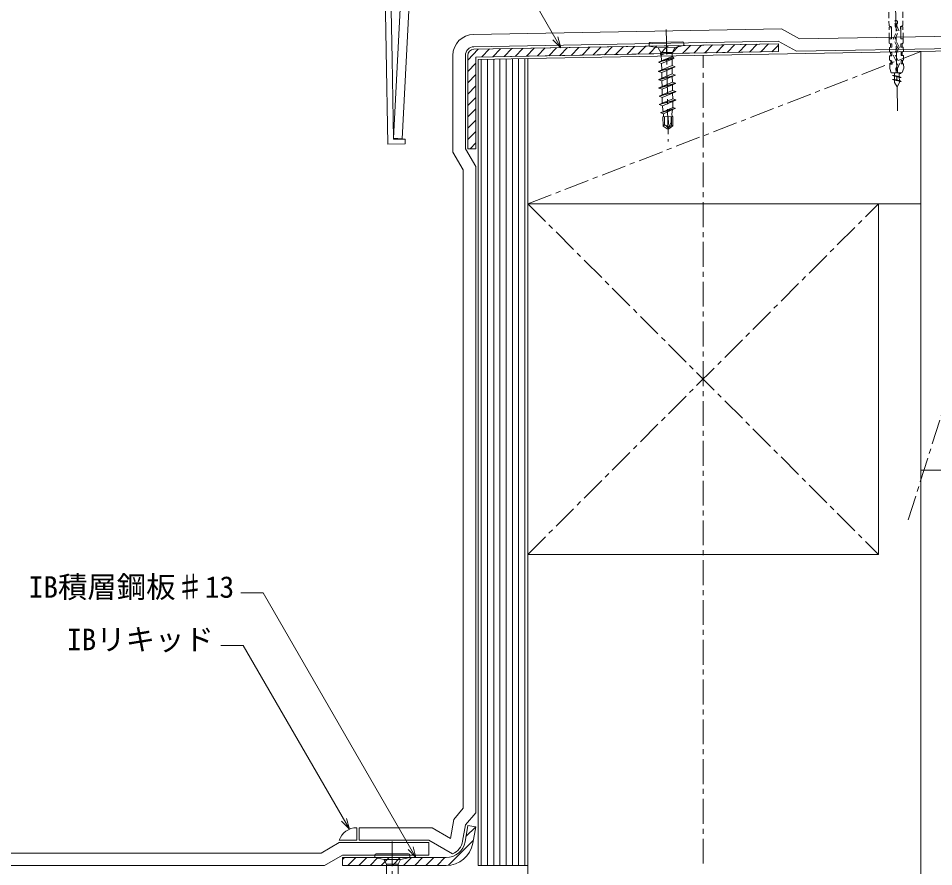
# Model space of a CAD drawing. Units: millimetres, scale not verified. Extents: x -630 to 630, y -446 to 446.
# Drawn here: x -163.5 to 204.8, y -193.6 to 147.6 of the extents above; entities that cross this region are included whole.
import ezdxf
from ezdxf.enums import TextEntityAlignment as Align

# ---------------------------------------------------------------- set-up
doc = ezdxf.new("R2010")
doc.units = ezdxf.units.MM
doc.header["$LTSCALE"] = 2
doc.linetypes.add('CHAIN1', pattern=[8, 5, -1, 1, -1])
doc.linetypes.add('DASHED1', pattern=[1.8, 1.2, -0.6])
for name, color, linetype, lineweight in [('0-2_文字', 5, 'Continuous', 9), ('0-6_躯体', 7, 'Continuous', 9), ('0-7_中心線', 7, 'CHAIN1', 9), ('0-8_IBｼｰﾄ', 7, 'Continuous', 9), ('0-9_野地板', 2, 'Continuous', 9), ('0-A_IBリキッド', 7, 'Continuous', 9), ('0-B_部材(積層鋼板)', 4, 'Continuous', 9), ('0-C_部材(ﾋﾞｽ類)', 7, 'Continuous', 9), ('0-D_寸法線', 7, 'Continuous', 9), ('1-1_実線', 7, 'Continuous', 9)]:
    doc.layers.add(name, color=color, linetype=linetype, lineweight=lineweight)
doc.styles.add('ＭＳ ゴシック', font='')
doc.styles.get('ＭＳ ゴシック').set_extended_font_data('MS Gothic')

msp = doc.modelspace()

# ---------------------------------------------------------------- linework, layer by layer
at = {"layer": '0-6_躯体'}
for p, q in [((41.524, 131.388), (358.024, 137.078)), ((199.524, 134.229), (199.524, -214.093)), ((41.524, 131.388), (21.524, 131.029)), ((21.524, 131.029), (21.524, -193.093)), ((41.524, 131.388), (41.524, -214.093)), ((41.524, 73.004), (199.524, 73.004)), ((199.524, -34.09), (264.524, -34.09)), ((21.524, -193.093), (41.524, -193.093))]:
    msp.add_line(p, q, dxfattribs=at)
msp.add_lwpolyline([(182.524, 73.004), (182.524, -67.996), (41.524, -67.996)], dxfattribs=at)
at = {"layer": '0-7_中心線'}
for p, q in [((190.199, 110.435), (189.131, 169.822)), ((97.171, 143.057), (97.98, 98.064)), ((41.524, 73.004), (199.524, 134.229)), ((112.024, -192.344), (112.024, 132.656)), ((194.524, -54.093), (254.524, 135.218)), ((41.524, 73.004), (182.524, -67.996)), ((41.524, -67.996), (182.524, 73.004)), ((-13.016, -183.427), (-13.016, -253.427))]:
    msp.add_line(p, q, dxfattribs=at)
at = {"layer": '0-8_IBｼｰﾄ'}
for p, q in [((143.513, 143.39), (19.705, 141.164)), ((143.513, 143.39), (150.803, 139.354)), ((150.803, 139.354), (279.953, 141.676)), ((142.263, 138.367), (19.795, 136.165)), ((142.263, 138.367), (149.554, 134.33)), ((149.554, 134.33), (281.383, 136.701)), ((15.524, 86.621), (15.524, -170.103)), ((20.524, 87.96), (20.524, -171.922)), ((11.73, -174.625), (15.524, -170.103)), ((10.392, -182.209), (11.73, -174.625)), ((2.975, -177.927), (-26.356, -177.927)), ((-26.356, -182.927), (-26.356, -177.927)), ((10.392, -182.209), (2.975, -177.927)), ((-34.356, -183.927), (-41.573, -188.093)), ((1.635, -182.927), (-26.356, -182.927)), ((11.17, -188.431), (1.635, -182.927)), ((-41.573, -188.093), (-378.476, -188.093)), ((-33.016, -188.927), (-40.233, -193.093)), ((-33.016, -188.927), (1.635, -188.927)), ((-40.233, -193.093), (-378.476, -193.093))]:
    msp.add_line(p, q, dxfattribs=at)
for points in [[(11.358, 132.665), (11.358, 93.838), (15.524, 86.621)], [(16.358, 132.665), (16.358, 95.177), (20.524, 87.96)], [(15.266, -183.362), (16.421, -176.813), (20.524, -171.922)], [(1.635, -188.927), (1.635, -183.927), (-34.356, -183.927)]]:
    msp.add_lwpolyline(points, dxfattribs=at)
for centre, radius, start, end in [((19.858, 132.665), 8.5, 91.03, 180), ((19.858, 132.665), 3.5, 91.03, 180), ((8.635, -182.193), 6.733, 292.11188, 350)]:
    msp.add_arc(centre, radius, start, end, dxfattribs=at)
at = {"layer": '0-9_野地板'}
for p, q in [((22.774, 131.051), (22.774, -193.093)), ((25.274, 131.096), (25.274, -193.093)), ((27.774, 131.141), (27.774, -193.093)), ((30.274, 131.186), (30.274, -193.093)), ((32.774, 131.231), (32.774, -193.093)), ((35.274, 131.276), (35.274, -193.093)), ((37.774, 131.321), (37.774, -193.093)), ((40.274, 131.366), (40.274, -193.093))]:
    msp.add_line(p, q, dxfattribs=at)
at = {"layer": '0-A_IBリキッド'}
for q in [(-27.356, -177.927), (-34.356, -182.927)]:
    msp.add_line((-27.356, -182.927), q, dxfattribs=at)
msp.add_arc((-27.356, -185.327), 7.4, 90, 161.07536, dxfattribs=at)
at = {"layer": '0-B_部材(積層鋼板)'}
for p, q in [((76.822, 133.023), (79.931, 136.246)), ((81.311, 133.104), (84.42, 136.327)), ((85.8, 133.184), (88.91, 136.407)), ((90.29, 133.265), (93.399, 136.488)), ((99.269, 133.426), (102.378, 136.649)), ((103.758, 133.507), (106.867, 136.73)), ((108.247, 133.588), (111.357, 136.811)), ((112.737, 133.669), (115.846, 136.892)), ((117.226, 133.749), (120.335, 136.972)), ((121.716, 133.83), (124.825, 137.053)), ((126.205, 133.911), (129.314, 137.134)), ((130.694, 133.991), (133.804, 137.214)), ((135.184, 134.072), (138.293, 137.295)), ((139.673, 134.153), (142.29, 136.865)), ((17.358, 130.831), (21.569, 135.197)), ((22.949, 132.054), (26.058, 135.277)), ((27.438, 132.135), (30.547, 135.358)), ((31.928, 132.216), (35.037, 135.439)), ((36.417, 132.296), (39.526, 135.519)), ((40.906, 132.377), (44.016, 135.6)), ((45.396, 132.458), (48.505, 135.681)), ((49.885, 132.539), (52.994, 135.762)), ((54.375, 132.619), (57.484, 135.842)), ((58.864, 132.7), (61.973, 135.923)), ((63.353, 132.781), (66.463, 136.004)), ((67.843, 132.861), (70.952, 136.084)), ((72.332, 132.942), (75.441, 136.165)), ((17.358, 126.258), (20.524, 129.541)), ((17.358, 121.685), (20.524, 124.968)), ((17.358, 117.112), (20.524, 120.395)), ((17.358, 112.539), (20.524, 115.822)), ((17.358, 107.966), (20.524, 111.249)), ((17.358, 103.393), (20.524, 106.676)), ((17.358, 98.82), (20.524, 102.103)), ((18.255, 95.177), (20.524, 97.53)), ((16.614, -181.477), (20.518, -177.573)), ((9.57, -193.011), (19.556, -183.025)), ((-33.016, -190.696), (-32.247, -189.927)), ((-30.923, -193.093), (-27.756, -189.927)), ((-26.433, -193.093), (-23.266, -189.927)), ((-21.943, -193.093), (-18.776, -189.927)), ((-17.453, -193.093), (-14.286, -189.927)), ((-12.963, -193.093), (-9.796, -189.927)), ((-8.472, -193.093), (-5.306, -189.927)), ((-3.982, -193.093), (-0.816, -189.927)), ((0.508, -193.093), (3.674, -189.927)), ((4.998, -193.093), (8.165, -189.927)), ((8.635, -193.093), (-13.016, -193.093))]:
    msp.add_line(p, q, dxfattribs=at)
at = {"layer": '0-B_部材(積層鋼板)', "color": 7}
msp.add_line((20.524, 95.177), (20.524, 131.962), dxfattribs=at)
for points in [[(20.573, 132.012), (142.338, 134.201), (142.281, 137.367), (19.813, 135.165)], [(17.358, 132.665), (17.358, 95.177), (20.524, 95.177)], [(16.251, -183.536), (17.406, -176.986), (20.524, -177.536), (19.369, -184.086)], [(8.635, -193.093), (-33.016, -193.093), (-33.016, -189.927), (8.635, -189.927)]]:
    msp.add_lwpolyline(points, dxfattribs=at)
at = {"layer": '0-B_部材(積層鋼板)'}
for points in [[(20.573, 132.012), (97.345, 133.392), (97.288, 136.558), (19.813, 135.165)], [(94.779, 133.346), (97.299, 135.958), (97.888, 136.569)], [(17.358, 132.665), (17.358, 95.177), (20.524, 95.177), (20.524, 131.962)], [(16.251, -183.536), (17.406, -176.986), (20.524, -177.536), (19.369, -184.086)], [(-13.016, -193.093), (-13.016, -189.927), (8.635, -189.927)]]:
    msp.add_lwpolyline(points, dxfattribs=at)
for points in [[(142.338, 134.201), (142.281, 137.367), (97.288, 136.558), (97.345, 133.392)], [(-33.016, -193.093), (-33.016, -189.927), (-13.016, -189.927), (-13.016, -193.093)]]:
    msp.add_lwpolyline(points, close=True, dxfattribs=at)
for centre, radius, start, end in [((19.858, 132.665), 2.5, 91.03, 180), ((20.574, 131.962), 0.05, 90, 180), ((8.635, -182.193), 7.733, 270, 350), ((8.635, -182.193), 10.9, 270, 350)]:
    msp.add_arc(centre, radius, start, end, dxfattribs=at)
at = {"layer": '0-B_部材(積層鋼板)', "color": 7}
for centre, radius, start, end in [((19.858, 132.665), 2.5, 91.03, 180), ((20.574, 131.962), 0.05, 91.03, 180), ((8.635, -182.193), 7.733, 270, 350), ((8.635, -182.193), 10.9, 270, 350)]:
    msp.add_arc(centre, radius, start, end, dxfattribs=at)
at = {"layer": '0-C_部材(ﾋﾞｽ類)', "linetype": 'DASHED1'}
for p, q in [((186.621, 153.667), (186.785, 144.568)), ((192.22, 153.767), (192.384, 144.669)), ((187.736, 144.235), (186.785, 144.568)), ((186.879, 139.319), (186.799, 143.763)), ((187.789, 139.335), (187.709, 143.78)), ((187.736, 144.235), (187.824, 139.336)), ((189.885, 145.399), (189.901, 144.52)), ((189.901, 144.52), (190.773, 142.773)), ((192.384, 144.669), (191.445, 144.302)), ((191.445, 144.302), (192.384, 144.669)), ((191.445, 144.302), (191.533, 139.403)), ((191.568, 139.403), (191.489, 143.848)), ((192.478, 139.42), (192.398, 143.864)), ((188.524, 139.348), (190.075, 142.76)), ((189.222, 139.361), (190.773, 142.773)), ((187.824, 139.336), (186.879, 139.319)), ((186.879, 139.319), (186.91, 137.628)), ((187.388, 137.286), (186.91, 137.628)), ((187.861, 137.295), (187.388, 137.286)), ((187.412, 135.945), (187.388, 137.286)), ((187.861, 137.295), (187.885, 135.953)), ((190.197, 135.995), (188.524, 139.348)), ((190.894, 136.007), (189.222, 139.361)), ((191.533, 139.403), (192.478, 139.42)), ((191.57, 137.361), (192.043, 137.37)), ((191.57, 137.361), (191.594, 136.02)), ((192.043, 137.37), (192.509, 137.728)), ((192.067, 136.028), (192.043, 137.37)), ((192.478, 139.42), (192.509, 137.728)), ((187.885, 135.953), (186.94, 135.936)), ((186.94, 135.936), (186.97, 134.245)), ((187.946, 132.57), (187.001, 132.553)), ((187.473, 132.562), (187.449, 133.903)), ((187.922, 133.912), (187.946, 132.57)), ((191.594, 136.02), (192.539, 136.037)), ((191.631, 133.978), (191.655, 132.637)), ((191.655, 132.637), (192.6, 132.654)), ((192.127, 132.646), (192.103, 133.987)), ((192.539, 136.037), (192.57, 134.345)), ((192.6, 132.654), (192.63, 130.963)), ((187.001, 132.553), (187.031, 130.862)), ((188.006, 129.188), (187.062, 129.171)), ((187.062, 129.171), (187.093, 127.421)), ((187.534, 129.179), (187.51, 130.521)), ((187.982, 130.529), (188.006, 129.188)), ((189.575, 127.609), (190.318, 129.23)), ((190.208, 127.477), (191.016, 129.242)), ((191.692, 130.596), (191.716, 129.254)), ((191.716, 129.254), (192.661, 129.271)), ((192.188, 129.263), (192.164, 130.604)), ((192.661, 129.271), (192.692, 127.522)), ((187.719, 125.682), (187.093, 127.421)), ((189.609, 125.716), (187.719, 125.682)), ((189.575, 127.609), (189.609, 125.716)), ((190.208, 127.477), (190.239, 125.727)), ((192.129, 125.761), (190.239, 125.727)), ((192.129, 125.761), (192.692, 127.522))]:
    msp.add_line(p, q, dxfattribs=at)
at = {"layer": '0-C_部材(ﾋﾞｽ類)'}
for p, q in [((90.289, 136.432), (90.271, 137.432)), ((104.287, 136.684), (90.289, 136.432)), ((93.953, 135.698), (90.289, 136.432)), ((103.76, 138.175), (90.762, 137.941)), ((100.652, 135.818), (104.287, 136.684)), ((104.287, 136.684), (104.269, 137.684)), ((100.652, 135.818), (93.953, 135.698)), ((93.953, 135.698), (94.977, 133.816)), ((95.959, 133.334), (94.883, 132.944)), ((94.883, 132.944), (94.986, 133.316)), ((94.883, 132.944), (95.154, 132.851)), ((99.696, 133.901), (94.977, 133.816)), ((94.977, 133.816), (94.986, 133.316)), ((99.705, 133.401), (94.986, 133.316)), ((96.381, 133.341), (95.154, 132.851)), ((95.154, 132.851), (95.28, 130.48)), ((99.562, 133.398), (99.542, 132.205)), ((100.652, 135.818), (99.696, 133.901)), ((99.696, 133.901), (99.705, 133.401)), ((100.149, 131.997), (94.055, 130.009)), ((94.055, 130.009), (95.28, 130.48)), ((94.057, 129.909), (94.055, 130.009)), ((100.296, 131.533), (94.057, 129.909)), ((94.057, 129.909), (95.315, 129.476)), ((99.542, 132.205), (95.28, 130.48)), ((99.526, 131.237), (95.315, 129.476)), ((95.315, 129.476), (95.363, 126.827)), ((99.506, 130.057), (99.526, 131.237)), ((99.506, 130.057), (99.532, 128.572)), ((100.296, 131.533), (99.526, 131.237)), ((100.149, 131.997), (99.542, 132.205)), ((100.296, 131.533), (100.149, 131.997)), ((94.121, 126.349), (95.363, 126.827)), ((94.123, 126.249), (94.121, 126.349)), ((100.792, 128.04), (94.123, 126.249)), ((94.123, 126.249), (95.381, 125.817)), ((99.532, 128.572), (95.363, 126.827)), ((99.55, 127.562), (95.381, 125.817)), ((95.381, 125.817), (95.423, 123.487)), ((99.592, 125.233), (95.423, 123.487)), ((100.79, 128.14), (99.532, 128.572)), ((100.792, 128.04), (99.55, 127.562)), ((99.55, 127.562), (99.592, 125.233)), ((100.85, 124.8), (99.592, 125.233)), ((188.964, 124.606), (188.944, 125.704)), ((189.873, 125.721), (190.908, 125.491)), ((190.348, 125.729), (191.68, 125.434)), ((190.908, 125.491), (190.932, 124.17)), ((191.68, 125.434), (190.912, 125.267)), ((190.992, 125.741), (191.68, 125.434)), ((94.181, 123.01), (95.423, 123.487)), ((94.183, 122.91), (94.181, 123.01)), ((100.852, 124.7), (94.183, 122.91)), ((94.183, 122.91), (95.441, 122.478)), ((99.61, 124.223), (95.441, 122.478)), ((95.441, 122.478), (95.483, 120.148)), ((99.652, 121.893), (95.483, 120.148)), ((100.852, 124.7), (99.61, 124.223)), ((99.61, 124.223), (99.652, 121.893)), ((100.91, 121.461), (99.652, 121.893)), ((188.961, 124.802), (188.194, 124.603)), ((188.194, 124.603), (191.709, 123.825)), ((188.194, 124.603), (188.969, 124.318)), ((188.99, 123.192), (188.223, 122.993)), ((188.223, 122.993), (188.998, 122.708)), ((188.964, 124.607), (190.932, 124.171)), ((188.969, 124.318), (190.937, 123.882)), ((188.993, 122.997), (188.969, 124.318)), ((188.993, 122.997), (190.961, 122.561)), ((188.998, 122.708), (190.966, 122.272)), ((190.026, 120.052), (190.975, 121.767)), ((190.932, 124.171), (191.709, 123.825)), ((190.937, 123.882), (190.961, 122.561)), ((191.709, 123.825), (190.941, 123.657)), ((190.961, 122.561), (191.738, 122.215)), ((190.966, 122.272), (190.975, 121.767)), ((94.241, 119.67), (95.483, 120.148)), ((94.243, 119.571), (94.241, 119.67)), ((100.912, 121.361), (94.243, 119.571)), ((94.243, 119.571), (95.501, 119.138)), ((100.972, 118.021), (94.303, 116.231)), ((99.67, 120.883), (95.501, 119.138)), ((95.501, 119.138), (95.543, 116.808)), ((99.712, 118.554), (95.543, 116.808)), ((100.912, 121.361), (99.67, 120.883)), ((99.67, 120.883), (99.712, 118.554)), ((100.97, 118.121), (99.712, 118.554)), ((100.972, 118.021), (99.73, 117.544)), ((94.301, 116.331), (95.543, 116.808)), ((94.303, 116.231), (94.301, 116.331)), ((94.303, 116.231), (95.561, 115.799)), ((101.032, 114.682), (94.363, 112.892)), ((99.73, 117.544), (95.561, 115.799)), ((95.561, 115.799), (95.603, 113.469)), ((99.772, 115.214), (95.603, 113.469)), ((99.791, 114.204), (95.621, 112.459)), ((99.73, 117.544), (99.772, 115.214)), ((101.03, 114.782), (99.772, 115.214)), ((101.032, 114.682), (99.791, 114.204)), ((99.791, 114.204), (99.828, 112.1)), ((94.361, 112.992), (95.603, 113.469)), ((94.363, 112.892), (94.361, 112.992)), ((94.363, 112.892), (95.621, 112.459)), ((100.787, 111.337), (95.023, 109.563)), ((95.629, 112.024), (95.621, 112.459)), ((95.629, 112.024), (95.934, 110.014)), ((99.791, 111.778), (95.934, 110.014)), ((99.692, 110.916), (96.056, 109.208)), ((99.692, 110.916), (99.482, 109.093)), ((100.787, 111.337), (99.692, 110.916)), ((99.828, 112.1), (99.791, 111.778)), ((100.785, 111.437), (99.791, 111.778)), ((95.021, 109.663), (95.934, 110.014)), ((95.023, 109.563), (95.021, 109.663)), ((95.023, 109.563), (96.056, 109.208)), ((95.811, 108.027), (99.79, 108.098)), ((95.879, 104.248), (95.811, 108.027)), ((96.056, 109.208), (96.083, 109.032)), ((96.083, 109.032), (96.101, 108.032)), ((96.458, 105.438), (96.411, 108.038)), ((98.046, 105.001), (97.991, 108.066)), ((99.134, 105.667), (99.09, 108.086)), ((99.354, 104.571), (99.29, 108.089)), ((99.482, 109.093), (99.5, 108.093)), ((99.79, 108.098), (99.858, 104.32)), ((96.02, 104.384), (95.879, 104.248)), ((95.879, 104.248), (97.528, 103.137)), ((96.985, 104.467), (97.1, 104.39)), ((97.89, 103.063), (97.528, 103.137)), ((97.713, 103.587), (97.89, 103.063)), ((97.8, 104.558), (98.046, 105.001)), ((97.97, 103.565), (99.134, 105.667)), ((99.354, 104.571), (97.97, 103.565)), ((97.97, 103.565), (98.25, 103.15)), ((99.858, 104.32), (98.25, 103.15)), ((99.354, 104.571), (99.858, 104.32)), ((-20.016, -189.927), (-20.016, -188.927)), ((-6.016, -189.927), (-20.016, -189.927)), ((-16.366, -190.727), (-20.016, -189.927)), ((-6.516, -188.427), (-19.516, -188.427)), ((-9.666, -190.727), (-16.366, -190.727)), ((-16.366, -190.727), (-15.376, -192.627)), ((-9.666, -190.727), (-10.656, -192.627)), ((-9.666, -190.727), (-6.016, -189.927)), ((-6.016, -189.927), (-6.016, -188.927)), ((-10.656, -192.627), (-15.376, -192.627)), ((-15.376, -192.627), (-15.376, -208.427)), ((-10.656, -192.627), (-10.656, -208.427))]:
    msp.add_line(p, q, dxfattribs=at)
at = {"layer": '0-C_部材(ﾋﾞｽ類)', "linetype": 'DASHED1'}
for points in [[(189.255, 145.387), (189.274, 144.367), (190.075, 142.76)], [(187.922, 133.912), (187.449, 133.903), (186.97, 134.245)], [(190.197, 135.995), (188.646, 132.583), (190.318, 129.23)], [(190.894, 136.007), (189.343, 132.595), (191.016, 129.242)], [(191.631, 133.978), (192.103, 133.987), (192.57, 134.345)], [(187.982, 130.529), (187.51, 130.521), (187.031, 130.862)], [(191.692, 130.596), (192.164, 130.604), (192.63, 130.963)]]:
    msp.add_lwpolyline(points, dxfattribs=at)
at = {"layer": '0-C_部材(ﾋﾞｽ類)'}
for points in [[(100.792, 128.04), (100.79, 128.14), (94.121, 126.349)], [(100.852, 124.7), (100.85, 124.8), (94.181, 123.01)], [(188.223, 122.993), (191.738, 122.215), (190.97, 122.048)], [(190.026, 120.052), (189.016, 121.732), (188.998, 122.708)], [(100.912, 121.361), (100.91, 121.461), (94.241, 119.67)], [(100.972, 118.021), (100.97, 118.121), (94.301, 116.331)], [(101.032, 114.682), (101.03, 114.782), (94.361, 112.992)], [(100.787, 111.337), (100.785, 111.437), (95.021, 109.663)], [(97.97, 103.565), (97.89, 103.063), (98.25, 103.15)]]:
    msp.add_lwpolyline(points, dxfattribs=at)
at = {"layer": '0-C_部材(ﾋﾞｽ類)', "linetype": 'DASHED1'}
for centre, radius, start, end in [((187.254, 143.771), 0.455, 1.03, 181.03), ((189.559, 146.018), 0.7, 297.77368, 244.28632), ((191.943, 143.856), 0.455, 1.03, 181.03)]:
    msp.add_arc(centre, radius, start, end, dxfattribs=at)
at = {"layer": '0-C_部材(ﾋﾞｽ類)'}
for centre, radius, start, end in [((90.771, 137.441), 0.5, 91.03, 181.03), ((103.769, 137.675), 0.5, 1.03, 91.03), ((96.554, 103.827), 0.772, 56.03, 133.87567), ((95.03, 105.413), 1.428, 313.87567, 1.03), ((97.654, 105.46), 1.197, 181.03, 236.03), ((97.373, 104.795), 0.488, 236.03, 331.03), ((96.219, 103.082), 1.577, 18.70229, 56.03), ((98.855, 103.974), 1.206, 151.03, 198.70229), ((-19.516, -188.927), 0.5, 90, 180), ((-6.516, -188.927), 0.5, 0, 90)]:
    msp.add_arc(centre, radius, start, end, dxfattribs=at)
at = {"layer": '0-D_寸法線'}
for p, q in [((54.733, 135.793), (-1.271, 232.795)), ((-64.948, -83.485), (-73.948, -83.485)), ((-3.494, -189.927), (-64.948, -83.485)), ((-72.97, -104.583), (-81.97, -104.583)), ((-30.278, -178.528), (-72.97, -104.583))]:
    msp.add_line(p, q, dxfattribs=at)
for points in [[(51.551, 138.975), (54.733, 135.793), (53.568, 140.14)], [(-33.46, -175.346), (-30.278, -178.528), (-31.442, -174.181)], [(-6.676, -186.745), (-3.494, -189.927), (-4.659, -185.58)]]:
    msp.add_lwpolyline(points, dxfattribs=at)
at = {"layer": '1-1_実線'}
msp.add_lwpolyline([(-7.819, 97.162), (-14.802, 97.037), (-16.164, 172.784), (391.689, 191.681), (391.652, 193.702), (393.943, 193.743), (395.549, 104.414), (393.258, 104.373), (393.222, 106.394), (386.081, 106.266), (385.96, 113.002), (388.251, 113.043), (388.336, 108.328), (393.186, 108.415), (391.73, 189.389), (-13.834, 170.621), (-13.125, 131.178), (-12.546, 98.964), (-7.853, 99.049)], close=True, dxfattribs=at)
msp.add_lwpolyline([(388.682, 108.334), (384.587, 164.332), (377.922, 185.247), (349.699, 183.943), (340.465, 156.433), (28.238, 150.819), (13.494, 168.381), (-0.808, 167.719), (-6.359, 150.735), (-9.024, 99.126), (-12.514, 99.388), (-9.819, 151.416), (-3.384, 171.105), (15.56, 171.981), (30.341, 154.357), (337.63, 159.882), (346.981, 187.318), (380.439, 188.867), (388.043, 165.075), (392.186, 108.397)], dxfattribs=at)

# ---------------------------------------------------------------- texts
at = {"layer": '0-2_文字', "color": 7, "style": 'ＭＳ ゴシック'}
for s, p in [('IB積層鋼板♯13', (-159.284, -88.029)), ('IBリキッド', (-143.897, -109.127))]:
    msp.add_text(s, height=8.666, dxfattribs=at).set_placement(p, align=Align.BOTTOM_LEFT)

doc.saveas('drawing.dxf')
